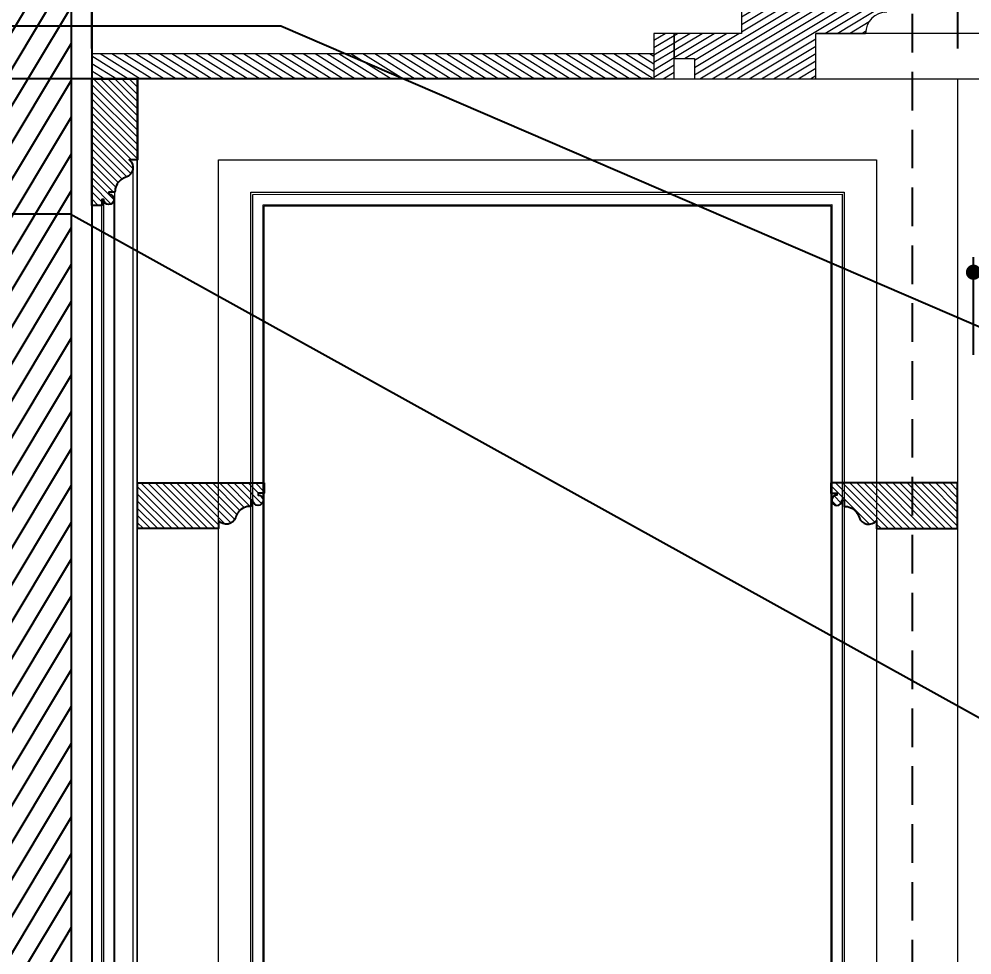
# Model space of a CAD drawing. Header units: inches. Extents: x 230831 to 416194, y 441295 to 526666.
# Drawn here: x 249163 to 250104, y 451552 to 452476 of the extents above; entities that cross this region are included whole.
import ezdxf

# ---------------------------------------------------------------- set-up
doc = ezdxf.new("R2010")
doc.units = ezdxf.units.IN
doc.header["$MEASUREMENT"] = 0
doc.linetypes.add('TRATTEGGIATA', pattern=[19.049999999999997, 12.7, -6.35])
for name, color, linetype in [('A-DIMESNION-1', 7, 'Continuous'), ('CQ Grg Gypsum', 41, 'Continuous'), ('CQ Plaster', 1, 'Continuous'), ('CQ section wall', 3, 'Continuous'), ('CQ SPOT DETAIL DIMENSION', 9, 'Continuous'), ('CQ_callout', 34, 'Continuous'), ('WOOD', 23, 'Continuous'), ('xref grd floor$2$CQ Wall hatch_CHB', 8, 'Continuous')]:
    doc.layers.add(name, color=color, linetype=linetype)
for name, color, linetype, lineweight in [('CQ gypsum 2', 42, 'Continuous', 0), ('CQ Gypsum Hatch', 8, 'Continuous', 20), ('GRC', 41, 'Continuous', 0)]:
    doc.layers.add(name, color=color, linetype=linetype, lineweight=lineweight)
doc.styles.get("Standard").update_dxf_attribs({"font": 'arial.ttf'})
doc.dimstyles.new('chester 15', dxfattribs={"dimscale": 0.15, "dimtxt": 150, "dimasz": 100, "dimexe": 100, "dimexo": 0, "dimgap": 80, "dimtad": 1, "dimdec": 0, "dimzin": 0, "dimdsep": 46, "dimtxsty": 'Standard', "dimblk": 'DOT', "dimcen": 100, "dimclrd": 1, "dimclre": 1, "dimclrt": 3, "dimadec": 0, "dimazin": 0, "dimtfac": 1, "dimtdec": 0, "dimtofl": 0, "dimtmove": 0, "dimatfit": 3, "dimfxl": 1, "dimtolj": 1, "dimtzin": 0, "dimlwd": -1, "dimarcsym": 0})
doc.dimstyles.new('chester 25', dxfattribs={"dimscale": 0.25, "dimtxt": 150, "dimasz": 100, "dimexe": 10, "dimexo": 20, "dimgap": 80, "dimtad": 1, "dimdec": 0, "dimzin": 0, "dimdsep": 46, "dimtxsty": 'Standard', "dimblk": 'DOT', "dimcen": 50, "dimclrd": 1, "dimclre": 1, "dimclrt": 3, "dimadec": 0, "dimazin": 0, "dimtfac": 1, "dimtdec": 0, "dimtofl": 0, "dimtmove": 0, "dimatfit": 3, "dimfxl": 1, "dimtolj": 1, "dimtzin": 0, "dimlwd": -1, "dimarcsym": 0})
doc.dimstyles.get("Standard").update_dxf_attribs({"dimtxt": 0.18, "dimasz": 0.18, "dimexe": 0.18, "dimexo": 0.0625, "dimgap": 0.09, "dimtad": 0, "dimtih": 1, "dimtoh": 1, "dimdec": 4, "dimzin": 0, "dimdsep": 46, "dimtxsty": 'Standard', "dimcen": 0.09, "dimadec": 0, "dimazin": 0, "dimtfac": 1, "dimtdec": 4, "dimtofl": 0, "dimtmove": 0, "dimatfit": 3, "dimfxl": 1, "dimtolj": 1, "dimtzin": 0, "dimarcsym": 0})
pattern_1 = [(135, (-8322.579873900337, 9.885343024507165e-05), (-3.535533905932738, -3.535533905932737), [])]

# ---------------------------------------------------------------- blocks, each defined once
blk = doc.blocks.new('section c and d')
at = {"layer": 'xref grd floor$2$CQ Wall hatch_CHB'}
h = blk.add_hatch(dxfattribs=at)
h.set_pattern_fill('ANSI31,_O', color=8, scale=150, angle=76.02857671701435)
h.set_pattern_definition([(121.0285767170143, (0, 0), (-16.06706840326394, -9.664978682068453), [])])
h.paths.add_polyline_path([(248608.1390208978, 453567.1762365347), (248808.1390208978, 453567.1762365347), (248808.1390208978, 449317.1762365347), (248608.1390208978, 449317.1762365347)])
h.paths.add_polyline_path([(245908.1390208977, 453567.1762365347), (246108.1390208977, 453567.1762365347), (246108.1390208977, 449317.1762365347), (245908.1390208977, 449317.1762365347)])
at = {"layer": 'CQ Plaster', "color": 8, "linetype": 'TRATTEGGIATA', "ltscale": 3}
blk.add_line((247778.1390208978, 453567.1762365347, 0.000308660553070675), (247778.1390208978, 449317.1762365347, 0.000308660553070675), dxfattribs=at)
at = {"layer": 'CQ Plaster'}
blk.add_line((248588.1390208978, 453567.1762365347, 0.000308660553070675), (248588.1390208978, 449317.1762365347, 0.000308660553070675), dxfattribs=at)
at = {"layer": 'CQ section wall', "elevation": 0.000308660553070675}
blk.add_lwpolyline([(248608.1390208978, 453567.1762365347), (248808.1390208978, 453567.1762365347), (248808.1390208978, 449317.1762365347), (248608.1390208978, 449317.1762365347)], close=True, dxfattribs=at)
blk = doc.blocks.new('gf-19 section ceiling c and d')
at = {"layer": 'CQ Gypsum Hatch'}
h = blk.add_hatch(dxfattribs=at)
h.set_pattern_fill('ANSI31', color=256, scale=50, angle=166.0285767170143, style=0)
h.set_pattern_definition([(211.0285767170143, (40770.3055148228, 22438.25428829005), (3.221659560689484, -5.355689467754646), [])])
h.paths.add_polyline_path([(290580.2555056186, 477757.3129620503), (290560.2553744273, 477757.3129620503), (290560.2553744273, 477712.313894068), (290580.2555056186, 477712.313894068)])
h.paths.add_polyline_path([(292014.2551291987, 477757.3130545883), (291994.2549980073, 477757.3130545883), (291994.2549980073, 477712.313986606), (292014.2551291987, 477712.313986606)])
edge = h.paths.add_edge_path()
edge.add_arc((291752.7471168555, 477995.3529881806), 175, 0, 90)
edge.add_line((291752.8011449613, 478170.3529798404), (290821.7400454096, 478170.3521139577))
edge.add_line((291927.747123278, 477757.3138323158), (291927.7471168555, 477995.3529881805))
edge.add_arc((290821.7630173567, 477995.3521154653), 175, 90, 180)
edge.add_line((291994.2551219355, 477757.3138347645), (291927.747123278, 477757.3138323158))
edge.add_line((290646.7630173565, 477995.3521154653), (290646.763010934, 477757.3129596008))
edge.add_line((291994.2551313417, 477732.3138178333), (291994.2551219355, 477757.3138347645))
edge.add_line((290646.763010934, 477757.3129596008), (290580.2550122765, 477757.3129620494))
edge.add_line((291974.2551699805, 477732.3138178333), (291994.2551313417, 477732.3138178333))
edge.add_line((290580.2550122765, 477757.3129620494), (290580.2550028701, 477732.3129451182))
edge.add_line((291974.2551814603, 477712.3138063534), (291974.2551699805, 477732.3138178333))
edge.add_line((290580.2550028701, 477732.3129451182), (290600.2549642314, 477732.3129451182))
edge.add_line((291854.2471168548, 477712.3137449707), (291974.2551814603, 477712.3138063534))
edge.add_line((290600.2549642314, 477732.3129451182), (290600.2549527514, 477712.3129336383))
edge.add_line((291854.2471168548, 477757.3128866703), (291854.2471168548, 477712.3137449707))
edge.add_line((290600.2549527514, 477712.3129336383), (290720.263017357, 477712.3128722555))
edge.add_line((291805.2471168548, 477757.3128866703), (291854.2471168548, 477757.3128866703))
edge.add_line((290720.263017357, 477712.3128722555), (290720.2630173571, 477757.3120139552))
edge.add_arc((291784.2471168549, 477757.3128866702), 21, 0, 90)
edge.add_line((290720.2630173571, 477757.3120139552), (290769.2630173571, 477757.3120139552))
edge.add_line((291784.2471168548, 477787.3128866702), (291784.2471168548, 477778.3128866703))
edge.add_arc((290790.2630173573, 477757.3120139551), 21, 90, 180)
edge.add_arc((291779.3952927669, 477793.4196155958), 7.799508648182383, 90, 308.4673023821645)
edge.add_line((290790.2630173571, 477778.3120139552), (290790.2630173571, 477787.3120139551))
edge.add_line((291779.3952927667, 477804.2191242441), (291779.3952927667, 477801.2191242441))
edge.add_arc((290795.1148414453, 477793.4187428809), 7.799508648181451, 231.5326976178355, 450)
edge.add_arc((291777.2430252191, 477822.1859743472), 18.09530210375607, 205.7714928755903, 276.8309702002142)
edge.add_line((290795.1148414451, 477801.218251529), (290795.1148414451, 477804.2182515291))
edge.add_arc((291810.2235897614, 477835.0775454859), 53.47024035375843, 186.1635720925549, 202.8448179763401)
edge.add_arc((290797.2671089932, 477822.1851016322), 18.09530210375609, 263.1690297997858, 334.2285071244098)
edge.add_arc((291424.7263009643, 477801.7131326919), 333.4821786609713, 4.751447810051713, 6.568657365061795)
edge.add_arc((290764.286544451, 477835.0766727708), 53.4702403537582, 337.1551820236599, 353.8364279007361)
edge.add_arc((291720.3174680364, 477835.7764859581), 35.93479784867265, 6.527251482222313, 25.39668080517357)
edge.add_arc((291149.783833248, 477801.7122599771), 333.4821786609695, 173.4313426349382, 175.2485521899483)
edge.add_arc((291728.4574426022, 477837.4168631438), 27.95025194104338, 29.51902534285031, 91.82174081811998)
edge.add_arc((290854.1926661761, 477835.7756132432), 35.93479784867079, 154.6033191948264, 173.4727485177777)
edge.add_line((291727.5689035773, 477872.8529881787), (291727.5689035773, 477865.3529881787))
edge.add_arc((290846.0526916102, 477837.4159904285), 27.9502519410429, 88.17825918188002, 150.4809746571497)
edge.add_line((291718.5689035773, 477872.8529881785), (291727.5689035773, 477872.8529881787))
edge.add_line((290846.9412306349, 477865.3521154635), (290846.9412306349, 477872.8521154635))
edge.add_line((291718.5689035773, 477895.3529881802), (291718.5689035773, 477872.8529881785))
edge.add_line((290846.9412306349, 477872.8521154635), (290855.9412306349, 477872.8521154635))
edge.add_line((291757.6407549444, 477895.3529881787), (291718.5689035773, 477895.3529881802))
edge.add_line((290855.9412306349, 477872.8521154635), (290855.9412306349, 477895.3521154653))
edge.add_line((291814.2471168549, 477820.3529881787), (291757.6407549444, 477895.3529881787))
edge.add_line((290855.9412306349, 477895.3521154653), (290816.8693792678, 477895.3521154635))
edge.add_line((291902.7471168553, 477820.3529881787), (291814.2471168549, 477820.3529881787))
edge.add_line((290816.8693792678, 477895.3521154635), (290760.2630173571, 477820.3521154636))
edge.add_line((291902.7471168555, 477995.3529881805), (291902.7471168553, 477820.3529881787))
edge.add_line((290760.2630173571, 477820.3521154636), (290671.7630173566, 477820.3521154636))
edge.add_arc((291752.7471168555, 477995.3529881806), 150, 0, 90)
edge.add_line((290671.7630173566, 477820.3521154636), (290671.7630173566, 477995.3521154653))
edge.add_arc((290821.7630173567, 477995.3521154653), 150, 90, 180)
edge.add_line((290821.7149702583, 478145.3521077702), (291753.0815824123, 478145.3526152893))
at = {"layer": 'GRC', "extrusion": (2.772420434295381e-08, -3.397086406510972e-09, 0.9999999999999997)}
for p, q in [((290646.7615560928, 477995.3521154645, -8.668478285075174e-05), (290646.7615496703, 477757.3129596, -8.749342225330037e-05)), ((290580.2535510128, 477757.3129620486, -8.564954089976175e-05), (290580.2535416064, 477732.3129451174, -8.573446785665215e-05)), ((290646.7615496703, 477757.3129596, -8.749342225330037e-05), (290580.2535510128, 477757.3129620486, -8.564954089976175e-05)), ((290720.2615560934, 477757.3120139544, -8.953115466301905e-05), (290769.2615560934, 477757.3120139544, -9.088964067582536e-05)), ((290720.2615560933, 477712.3128722546, -8.968402063558854e-05), (290720.2615560934, 477757.3120139544, -8.953115466301905e-05)), ((290580.2535416064, 477732.3129451174, -8.573446785665215e-05), (290600.2535029677, 477732.3129451174, -8.628895087228207e-05)), ((290600.2535029677, 477732.3129451174, -8.628895087228207e-05), (290600.2534914878, 477712.3129336375, -8.635689232113788e-05)), ((290600.2534914878, 477712.3129336375, -8.635689232113788e-05), (290720.2615560933, 477712.3128722546, -8.968402063558854e-05))]:
    blk.add_line(p, q, dxfattribs=at)
at = {"layer": 'GRC', "extrusion": (5.544840868590781e-08, -1.698201797571366e-21, 0.9999999999999986), "elevation": 0.01602602274258674}
blk.add_lwpolyline([(290580.2540443545, 477757.3129620494), (290560.2539131631, 477757.3129620494), (290560.2539131631, 477712.3138940671), (290580.2540443545, 477712.3138940671)], close=True, dxfattribs=at)
at = {"layer": 'GRC', "extrusion": (2.772420434295381e-08, -3.397086406510972e-09, 0.9999999999999997)}
blk.add_arc((290790.2615560935, 477757.3120139543, 0.006347473913101276), 21, 90, 180, dxfattribs=at)
blk = doc.blocks.new('_Dot')
at = {"color": 0, "linetype": 'ByBlock', "lineweight": -2}
blk.add_line((-0.5, 0), (-1, 0), dxfattribs=at)
at = {"color": 0, "linetype": 'ByBlock', "const_width": 0.5}
blk.add_lwpolyline([(-0.25, 0, 1), (0.25, 0, 1)], format="xyb", close=True, dxfattribs=at)
blk = doc.blocks.new('*D249')
at = {"layer": 'A-DIMESNION-1', "color": 1, "lineweight": -2, "ltscale": 0.05, "transparency": 16777216}
for p, q in [((250120.0731120775, 452850.2377514791), (247327.9304539307, 452850.2377514791)), ((248951.8896663396, 449417.1762365349), (247327.9304539307, 449417.1762365349))]:
    blk.add_line(p, q, dxfattribs=at)
at = {"layer": 'A-DIMESNION-1', "color": 1, "ltscale": 0.05, "transparency": 16777216}
blk.add_line((247330.4304539307, 452825.2377514791), (247330.4304539307, 449442.1762365349), dxfattribs=at)
at = {"layer": 'Defpoints', "color": 0, "linetype": 'Continuous', "ltscale": 0.05, "transparency": 16777216}
for p in [(250125.0731120776, 452850.2377514791), (247330.4304539307, 449417.1762365348), (248956.8896663397, 449417.1762365349, -2.213903546725328e-07)]:
    blk.add_point(p, dxfattribs=at)
at = {"layer": 'A-DIMESNION-1', "color": 1, "linetype": 'Continuous', "ltscale": 0.05, "transparency": 16777216, "xscale": 25, "yscale": 25, "zscale": 25}
for p, rotation in [((247330.4304539307, 452850.2377514791), 90), ((247330.4304539307, 449417.1762365349), 270)]:
    blk.add_blockref('_Dot', p, dxfattribs=dict(at, rotation=rotation))
at = {"layer": 'A-DIMESNION-1', "color": 3, "linetype": 'Continuous', "ltscale": 0.05, "transparency": 16777216, "insert": (247291.2711769866, 451133.7069940071), "char_height": 37.5, "attachment_point": 5, "rotation": 90.00000000000001}
blk.add_mtext('\\A1;3433', dxfattribs=at)
blk = doc.blocks.new('*D248')
at = {"layer": 'A-DIMESNION-1', "color": 1, "lineweight": -2, "ltscale": 0.05, "transparency": 16777216}
for p, q in [((250019.9693421777, 452847.8571933327), (247505.7520059806, 452847.8571933327)), ((249784.9498596045, 452417.1762363841), (247505.7520059806, 452417.1762363841))]:
    blk.add_line(p, q, dxfattribs=at)
at = {"layer": 'A-DIMESNION-1', "color": 1, "ltscale": 0.05, "transparency": 16777216}
blk.add_line((247508.2520059806, 452822.8571933327), (247508.2520059806, 452442.1762363841), dxfattribs=at)
at = {"layer": 'Defpoints', "color": 0, "linetype": 'Continuous', "ltscale": 0.05, "transparency": 16777216}
for p in [(250024.9693421777, 452847.8571933327, 0.001049124235873224), (247508.2520059806, 452417.1762363841), (249789.9498596045, 452417.1762363841, 0.00106121726016108)]:
    blk.add_point(p, dxfattribs=at)
at = {"layer": 'A-DIMESNION-1', "color": 1, "linetype": 'Continuous', "ltscale": 0.05, "transparency": 16777216, "xscale": 25, "yscale": 25, "zscale": 25}
for p, rotation in [((247508.2520059806, 452847.8571933327), 90), ((247508.2520059806, 452417.1762363841), 270)]:
    blk.add_blockref('_Dot', p, dxfattribs=dict(at, rotation=rotation))
at = {"layer": 'A-DIMESNION-1', "color": 3, "linetype": 'Continuous', "ltscale": 0.05, "transparency": 16777216, "insert": (247469.0927290364, 452632.5167148585), "char_height": 37.5, "attachment_point": 5, "rotation": 90}
blk.add_mtext('\\A1;431', dxfattribs=at)
blk = doc.blocks.new('*D247')
at = {"layer": 'A-DIMESNION-1', "color": 1, "lineweight": -2, "ltscale": 0.05, "transparency": 16777216}
for p, q in [((249784.9498596045, 452417.1762363841), (247505.7520059806, 452417.1762363841)), ((248989.954898788, 449413.1196784494), (247505.7520059806, 449413.1196784494))]:
    blk.add_line(p, q, dxfattribs=at)
at = {"layer": 'A-DIMESNION-1', "color": 1, "ltscale": 0.05, "transparency": 16777216}
blk.add_line((247508.2520059806, 452392.1762363841), (247508.2520059806, 449438.1196784494), dxfattribs=at)
at = {"layer": 'Defpoints', "color": 0, "linetype": 'Continuous', "ltscale": 0.05, "transparency": 16777216}
for p in [(249789.9498596045, 452417.1762363841, 0.00106121726016108), (247508.2520059806, 449413.1196784494), (248994.954898788, 449413.1196784494, 0.0013267015906484)]:
    blk.add_point(p, dxfattribs=at)
at = {"layer": 'A-DIMESNION-1', "color": 1, "linetype": 'Continuous', "ltscale": 0.05, "transparency": 16777216, "xscale": 25, "yscale": 25, "zscale": 25}
for p, rotation in [((247508.2520059806, 452417.1762363841), 90), ((247508.2520059806, 449413.1196784494), 270)]:
    blk.add_blockref('_Dot', p, dxfattribs=dict(at, rotation=rotation))
at = {"layer": 'A-DIMESNION-1', "color": 3, "linetype": 'Continuous', "ltscale": 0.05, "transparency": 16777216, "insert": (247469.0927290364, 450915.1479574168), "char_height": 37.5, "attachment_point": 5, "rotation": 90}
blk.add_mtext('\\A1;3004', dxfattribs=at)
blk = doc.blocks.new('*D380')
at = {"layer": 'CQ SPOT DETAIL DIMENSION', "color": 1, "lineweight": -2, "transparency": 16777216}
for p, q in [((250105.5263414276, 452144.6001497155), (250105.5263414276, 452241.2914584083)), ((251210.3834561488, 452144.6001497155), (251210.3834561488, 452241.2914584083))]:
    blk.add_line(p, q, dxfattribs=at)
at = {"layer": 'CQ SPOT DETAIL DIMENSION', "color": 1, "transparency": 16777216}
blk.add_line((250120.5263414276, 452226.2914584083), (251195.3834561488, 452226.2914584083), dxfattribs=at)
at = {"layer": 'Defpoints', "color": 0, "transparency": 16777216}
for p in [(251210.3834561488, 452226.2914584083), (250105.5263414276, 452144.6001497155, 0.001320301877792085), (251210.3834561488, 452144.6001497155, 0.001320301877792085)]:
    blk.add_point(p, dxfattribs=at)
at = {"layer": 'CQ SPOT DETAIL DIMENSION', "color": 1, "transparency": 16777216, "xscale": 15, "yscale": 15, "zscale": 15, "rotation": 180}
blk.add_blockref('_Dot', (250105.5263414276, 452226.2914584083), dxfattribs=at)
at = {"layer": 'CQ SPOT DETAIL DIMENSION', "color": 1, "transparency": 16777216, "xscale": 15, "yscale": 15, "zscale": 15}
blk.add_blockref('_Dot', (251210.3834561488, 452226.2914584083), dxfattribs=at)
at = {"layer": 'CQ SPOT DETAIL DIMENSION', "color": 3, "transparency": 16777216, "insert": (250657.9548987882, 452249.7793506321), "char_height": 22.5, "attachment_point": 5}
blk.add_mtext('\\A1;1105', dxfattribs=at)
blk = doc.blocks.new('*D382')
at = {"layer": 'CQ SPOT DETAIL DIMENSION', "color": 1, "lineweight": -2, "transparency": 16777216}
for p, q in [((249234.954898788, 452447.2210188884), (249234.954898788, 452664.1525455941)), ((250089.954898788, 452447.2210188884), (250089.954898788, 452664.1525455941))]:
    blk.add_line(p, q, dxfattribs=at)
at = {"layer": 'CQ SPOT DETAIL DIMENSION', "color": 1, "transparency": 16777216}
blk.add_line((249259.954898788, 452661.6525455941), (250064.954898788, 452661.6525455941), dxfattribs=at)
at = {"layer": 'Defpoints', "color": 0, "transparency": 16777216}
for p in [(250089.954898788, 452661.6525455941), (249234.954898788, 452442.2210188884, 0.001326701590648391), (250089.954898788, 452442.2210188884, 0.001326701590648391)]:
    blk.add_point(p, dxfattribs=at)
at = {"layer": 'CQ SPOT DETAIL DIMENSION', "color": 1, "transparency": 16777216, "xscale": 25, "yscale": 25, "zscale": 25, "rotation": 180}
blk.add_blockref('_Dot', (249234.954898788, 452661.6525455941), dxfattribs=at)
at = {"layer": 'CQ SPOT DETAIL DIMENSION', "color": 1, "transparency": 16777216, "xscale": 25, "yscale": 25, "zscale": 25}
blk.add_blockref('_Dot', (250089.954898788, 452661.6525455941), dxfattribs=at)
at = {"layer": 'CQ SPOT DETAIL DIMENSION', "color": 3, "transparency": 16777216, "insert": (249662.454898788, 452700.7990326337), "char_height": 37.5, "attachment_point": 5}
blk.add_mtext('\\A1;855', dxfattribs=at)
blk = doc.blocks.new('wood panel sect')
at = {"lineweight": 0}
h = blk.add_hatch(dxfattribs=at)
h.set_pattern_fill('ANSI31', color=8, scale=40, angle=90)
h.set_pattern_definition([(135, (-8041.113550701819, 0), (-3.535533905932738, -3.535533905932737), [])])
edge = h.paths.add_edge_path()
edge.add_line((253474.2685750838, 452417.2204940189), (253519.2730817271, 452417.2204940189))
edge.add_line((253519.2730817271, 452417.2204940189), (253519.1307674757, 452337.2206206025))
edge.add_line((253519.1307674757, 452337.2206206025), (253511.2509602519, 452337.2480622056))
edge.add_arc((253505.0865088443, 452329.5582011942), 9.85567976005671, -73.03469801997358, 51.2831630191082, ccw=False)
edge.add_arc((253513.371429211, 452303.554843967), 17.43678458643318, 108.0720310162203, 126.9854782969444)
edge.add_arc((253511.8622040444, 452305.8066509015), 14.73085457306674, 127.5656644569737, 181.9807135198371)
edge.add_line((253497.1401508916, 452305.2975070903), (253491.1401872752, 452305.3184020965))
edge.add_line((253491.1401872752, 452305.3184020965), (253491.1332222732, 452303.3184142243))
edge.add_arc((253491.1154615177, 452298.2184451504), 5.099999999974172, -180.199533016543, 89.8004669831289, ccw=False)
edge.add_line((253486.0154924438, 452298.2362059058), (253484.0155045717, 452298.2431709078))
edge.add_line((253484.0155045717, 452298.2431709078), (253483.9942613153, 452292.1432078978))
edge.add_line((253483.9942613153, 452292.1432078978), (253473.9747932984, 452292.1781029112))
edge.add_line((253473.9747932984, 452292.1781029112), (253474.2685750838, 452417.2204940189))
edge = h.paths.add_edge_path()
edge.add_line((253514.1307734239, 449567.183652085), (253514.1307674757, 449572.1759395652))
edge.add_line((253514.1307674757, 449572.1759395652), (253519.1307674757, 449572.1759395652))
edge.add_line((253519.1307674757, 449572.1759395652), (253519.0951889128, 449572.1759395652))
edge.add_line((253519.0951889128, 449572.1759395652), (253519.1663460386, 449572.1759395652))
edge.add_line((253519.1663460386, 449572.1759395652), (253519.0596103501, 449647.030587278))
edge.add_line((253519.0596103501, 449647.030587278), (253511.2509602519, 449647.0031456748))
edge.add_arc((253505.0865088443, 449654.6930066863), 9.855679760020301, 308.7168369806278, 433.0346980202973)
edge.add_arc((253513.3714292122, 449680.6963639157), 17.43678458896146, 233.0145217044112, 251.9279689823662, ccw=False)
edge.add_arc((253511.8622040444, 449678.4445569791), 14.73085457324064, 178.0192864806311, 232.4343355432609, ccw=False)
edge.add_line((253497.1401508916, 449678.9537007902), (253491.1401872752, 449678.9328057839))
edge.add_line((253491.1401872752, 449678.9328057839), (253491.1332222732, 449680.9327936561))
edge.add_arc((253491.1154615177, 449686.0327627301), 5.099999999974274, 270.1995330171981, 540.1995330165441)
edge.add_line((253486.0154924438, 449686.0150019747), (253484.0155045717, 449686.0080369726))
edge.add_line((253484.0155045717, 449686.0080369726), (253483.9942613153, 449692.1079999827))
edge.add_line((253483.9942613153, 449692.1079999827), (253473.9747932984, 449692.0731049692))
edge.add_line((253473.9747932984, 449692.0731049692), (253474.2685750808, 449567.0307138616))
edge.add_line((253474.2685750808, 449567.0307138616), (253474.2685750838, 449567.1759395652))
edge.add_line((253474.2685750838, 449567.1759395652), (253514.1307674756, 449567.1759395651))
edge.add_arc((253519.1307675891, 449567.1759395655), 5.000000113475835, 179.9116210036657, 180.0000000046691, ccw=False)
at = {"layer": 'CQ SPOT DETAIL DIMENSION', "color": 8, "lineweight": 0}
for p, q in [((253519.1307674757, 449572.1759395652, 0.001326701590648391), (253519.1307674757, 452337.2206206025, 0.001326701590648391)), ((253514.7998743529, 449654.8305080064, 0.001326701590648391), (253514.7998743529, 452329.5582011942, 0.001326701590648391)), ((253496.9978366403, 449678.0729144877, 0.001326701590648391), (253496.9978366402, 452305.2975070903, 0.001326701590648391)), ((253483.8731903203, 449686.1455382927, 0.001326701590648391), (253483.8731903203, 452298.2431709078, 0.001326701590648391)), ((253485.8731472664, 449686.1525031871, 0.001326701590648391), (253485.8731472664, 452298.2184451504, 0.001326701590648391)), ((253496.0719364298, 449686.0591376958, 0.001326701590648391), (253496.0719364298, 452298.1073187955, 0.001326701590648391)), ((253474.1307674757, 449567.1764643327, 0.001326701590648391), (253474.1307674757, 452292.1781029112, 0.001326701590648391))]:
    blk.add_line(p, q, dxfattribs=at)
at = {"layer": 'WOOD', "elevation": 0.001326701590648391}
blk.add_lwpolyline([(253474.1307674757, 452417.2204940189), (253519.1307674757, 452417.2204940189), (253519.1307674757, 452337.2206206025), (253511.1086460005, 452337.2480622056, -0.6027498533821092), (253507.8200082072, 452320.1314244604, 0.08271333912681034), (253502.7389258507, 452317.4831385206, 0.2419949691642103), (253496.9978366402, 452305.2975070903), (253490.9978730239, 452305.3184020965), (253490.9909080218, 452303.3184142243, -2.414213562368225), (253485.8731781924, 452298.2362059058), (253483.8731903203, 452298.2431709078), (253483.8519470639, 452292.1432078978), (253474.1307674757, 452292.1781029112), (253474.1307674727, 452417.2204940189)], format="xyb", dxfattribs=at)

msp = doc.modelspace()

# ---------------------------------------------------------------- hatches: boundary and pattern name
at = {"lineweight": 0}
h = msp.add_hatch(dxfattribs=at)
h.set_pattern_fill('ANSI31', color=8, scale=50, angle=103)
h.set_pattern_definition([(148, (-9442.138530312921, 0.04425763437757269), (-3.311995401457533, -5.300300600977661), [])])
h.paths.add_polyline_path([(249234.9548987881, 452442.2210188884), (249789.9498596046, 452442.2210188884), (249789.9498596046, 452417.2204940189), (249234.9548987881, 452417.2204940189)])
h = msp.add_hatch(dxfattribs=at)
h.set_pattern_fill('ANSI31', color=8, scale=40, angle=90)
h.set_pattern_definition(pattern_1)
edge = h.paths.add_edge_path()
edge.add_line((249279.8747718942, 452018.1828566595), (249279.8747720461, 451973.182856539))
edge.add_line((249279.8747720461, 451973.182856539), (249359.8747719701, 451973.182856539))
edge.add_line((249359.8747719701, 451973.182856539), (249359.8747719701, 451981.0627115456))
edge.add_arc((249367.5860540593, 451987.2003456236), 9.855679760077013, 218.5173039663117, 342.8351650050377)
edge.add_arc((249393.5604013599, 451978.8249187775), 17.43678458607501, 502.8149886880288, 521.7284359687711, ccw=False)
edge.add_arc((249391.3138639588, 451980.3419767121), 14.73085457311897, 447.81975346525854, 502.23480252795287, ccw=False)
edge.add_line((249391.874274248, 451995.0621674976), (249391.874274248, 452001.0621674976))
edge.add_line((249391.874274248, 452001.0621674976), (249393.874274248, 452001.0621674976))
edge.add_arc((249398.974274248, 452001.0621674976), 5.100000000005821, 180.0000000006539, 450.000000000327)
edge.add_line((249398.9742742479, 452006.1621674976), (249398.9742742479, 452008.1621674976))
edge.add_line((249398.9742742479, 452008.1621674976), (249405.0742742479, 452008.1621674976))
edge.add_line((249405.0742742479, 452008.1621674976), (249405.0742742479, 452018.1828568606))
edge.add_line((249405.0742742479, 452018.1828568606), (249279.8747718942, 452018.1828566595))
h = msp.add_hatch(dxfattribs=at)
h.set_pattern_fill('ANSI31', color=8, scale=40, angle=90)
h.set_pattern_definition(pattern_1)
edge = h.paths.add_edge_path()
edge.add_line((250089.8069319168, 452018.1828566595), (250089.8069317649, 451973.182856539))
edge.add_line((250089.8069317649, 451973.182856539), (250009.8069318409, 451973.182856539))
edge.add_line((250009.8069318409, 451973.182856539), (250009.8069318408, 451981.0627115456))
edge.add_arc((250002.0956497517, 451987.2003456236), 9.855679760077013, 197.1648349949623, 321.48269603368834, ccw=False)
edge.add_arc((249976.1213024511, 451978.8249187775), 17.43678458607501, 18.27156403122888, 37.1850113119712)
edge.add_arc((249978.3678398522, 451980.3419767121), 14.73085457311897, 37.76519747204707, 92.18024653474146)
edge.add_line((249977.807429563, 451995.0621674976), (249977.807429563, 452001.0621674976))
edge.add_line((249977.807429563, 452001.0621674976), (249975.807429563, 452001.0621674976))
edge.add_arc((249970.707429563, 452001.0621674976), 5.100000000005821, 89.99999999967298, 359.9999999993461, ccw=False)
edge.add_line((249970.707429563, 452006.1621674976), (249970.707429563, 452008.1621674976))
edge.add_line((249970.707429563, 452008.1621674976), (249964.6074295631, 452008.1621674976))
edge.add_line((249964.6074295631, 452008.1621674976), (249964.6074295631, 452018.1828568606))
edge.add_line((249964.6074295631, 452018.1828568606), (250089.8069319168, 452018.1828566595))

# ---------------------------------------------------------------- linework, layer by layer
at = {"layer": 'CQ gypsum 2', "extrusion": (2.772420434295382e-08, -3.397086406510971e-09, 0.9999999999999997)}
msp.add_line((251083.941602032, 452462.1743896273, 0.001025696013698468), (249949.9575025345, 452462.1742717291, 0.001057828383844924), dxfattribs=at)
at = {"layer": 'CQ gypsum 2'}
msp.add_line((249949.9575268257, 452417.1756109034, 0.001056614205815984), (251083.941602032, 452417.1756109034, 0.001088053012038655), dxfattribs=at)
for points, elevation in [([(249279.874765334, 452417.2429401484), (250089.8069252091, 452417.2585712238), (250089.8069252091, 449567.1842798706), (249279.874765334, 449567.1686487952)], 0.001273733006771293), ([(249359.874771968, 452337.2002264383), (250009.806931843, 452337.2127696353), (250009.806931843, 449647.0635246391), (249359.874771968, 449647.0509814422)], 0.001326701590648391), ([(249391.8742742458, 452305.2007241605), (249977.8074295652, 452305.2132673574), (249977.8074295652, 449679.0630269169), (249391.8742742458, 449679.05048372)], 0.001326701590648391), ([(249393.8742742458, 452303.2007241605), (249975.8074295652, 452303.2132673574), (249975.8074295652, 449681.0630269169), (249393.8742742458, 449681.05048372)], 0.001326701590648391), ([(249404.074274248, 452293.0007241584), (249965.607429563, 452293.0132673553), (249965.607429563, 449691.263026919), (249404.074274248, 449691.2504837221)], 0.001326701590648391), ([(249405.0742742479, 452292.0007241585), (249964.6074295631, 452292.0132673554), (249964.6074295631, 449692.2630269189), (249405.0742742479, 449692.250483722)], 0.001326701590648391)]:
    msp.add_lwpolyline(points, close=True, dxfattribs=dict(at, elevation=elevation))
at = {"layer": 'GRC', "elevation": 0.001326701590648391}
msp.add_lwpolyline([(249234.9548987881, 452442.2210188884), (249789.9498596046, 452442.2210188884), (249789.9498596046, 452417.2204940189), (249234.9548987881, 452417.2204940189)], close=True, dxfattribs=at)
at = {"layer": 'WOOD', "elevation": 0.001644500474547112}
for points in [[(249405.1517551744, 452018.2270156416), (249405.1517551744, 452008.2063262786), (249399.0517551744, 452008.2063262786), (249399.0517551744, 452006.2063262786, -2.414213562368225), (249393.9517551744, 452001.1063262786), (249391.9517551744, 452001.1063262786), (249391.9517551744, 451995.1063262786, 0.2419949691642103), (249379.7462042877, 451989.4077083558, 0.08271333912681034), (249377.0802395323, 451984.3358794692, -0.6027498533821092), (249359.9522528966, 451981.1068703266), (249359.9522528965, 451973.22701532), (249279.9522528965, 451973.22701532), (249279.9522528338, 452018.2270155229)], [(249964.5299486366, 452018.2270156416), (249964.5299486366, 452008.2063262786), (249970.6299486366, 452008.2063262786), (249970.6299486366, 452006.2063262786, 2.414213562368225), (249975.7299486366, 452001.1063262786), (249977.7299486366, 452001.1063262786), (249977.7299486366, 451995.1063262786, -0.2419949691642103), (249989.9354995233, 451989.4077083558, -0.08271333912681034), (249992.6014642787, 451984.3358794692, 0.6027498533821092), (250009.7294509144, 451981.1068703266), (250009.7294509145, 451973.22701532), (250089.7294509145, 451973.22701532), (250089.7294509771, 452018.2270155229)]]:
    msp.add_lwpolyline(points, format="xyb", close=True, dxfattribs=at)

# ---------------------------------------------------------------- block references
at = {"layer": 'CQ Grg Gypsum'}
msp.add_blockref('gf-19 section ceiling c and d', (-40770.30405355911, -25295.13765768264, 0.001146298224431772), dxfattribs=at)
at = {"layer": 'CQ section wall', "xscale": -1}
msp.add_blockref('section c and d', (497823.0939196858, 5.820766091346741e-11, 0.001018041037577725), dxfattribs=at)
at = {"layer": 'CQ SPOT DETAIL DIMENSION', "color": 2}
msp.add_blockref('wood panel sect', (-4239.175868684601, 0), dxfattribs=at)

# ---------------------------------------------------------------- dimensions: what is measured, and where the dimension line sits
at = {"layer": 'A-DIMESNION-1', "color": 64, "linetype": 'Continuous', "ltscale": 0.05}
for base, p1, p2, picture, middle in [((247330.4304539307, 449417.1762365348, 0.00102894731948937), (250125.0731120775, 452850.2377514791, 0.00102894731948937), (248956.8896663397, 449417.1762365348, 0.001028725929134697), '*D249', (247291.2711769866, 451133.7069940071, 0.00102894731948937)), ((247508.2520059806, 452417.1762363841), (250024.9693421777, 452847.8571933327, 0.001049124235873224), (249789.9498596045, 452417.1762363841, 0.00106121726016108), '*D248', (247469.0927290364, 452632.5167148585)), ((247508.2520059806, 449413.1196784494), (249789.9498596045, 452417.1762363841, 0.00106121726016108), (248994.954898788, 449413.1196784494, 0.0013267015906484), '*D247', (247469.0927290364, 450915.1479574168))]:
    dim = msp.add_linear_dim(base=base, p1=p1, p2=p2, angle=90, dimstyle='chester 25', dxfattribs=at)
    dim.commit()
    dim.dimension.update_dxf_attribs({"geometry": picture, "text_midpoint": middle})
at = {"layer": 'CQ SPOT DETAIL DIMENSION', "color": 2}
for base, p1, p2, dimstyle, picture, middle in [((250089.954898788, 452661.6525455941), (249234.954898788, 452442.2210188884, 0.001326701590648391), (250089.954898788, 452442.2210188884, 0.001326701590648391), 'chester 25', '*D382', (249662.454898788, 452700.7990326337)), ((251210.3834561488, 452226.2914584083), (250105.5263414276, 452144.6001497155, 0.001320301877792085), (251210.3834561488, 452144.6001497155, 0.001320301877792085), 'chester 15', '*D380', (250657.9548987882, 452249.7793506321))]:
    dim = msp.add_linear_dim(base=base, p1=p1, p2=p2, dimstyle=dimstyle, dxfattribs=at)
    dim.commit()
    dim.dimension.update_dxf_attribs({"geometry": picture, "text_midpoint": middle})

# ---------------------------------------------------------------- leaders
at = {"layer": 'CQ_callout'}
for points in [[(250240.6611720742, 452116.2305518409, 0.0003581055442671624), (249421.4554584475, 452469.3952615921, 0.0003581055442671624), (248821.3892885926, 452469.3952615922, 0.0003581055442671624)], [(250265.5697789121, 451700.2749367451, 0.0003581055442671624), (249213.5522394512, 452283.6487690585, 0.0003581055442671624), (248821.3892885926, 452283.6487690586, 0.0003581055442671624)]]:
    msp.add_leader(points, dimstyle='Standard', override={"dimasz": 10, "dimldrblk": 'Dot', "dimfxl": 0.1, "dimarcsym": 2}, dxfattribs=at)

doc.saveas('drawing.dxf')
